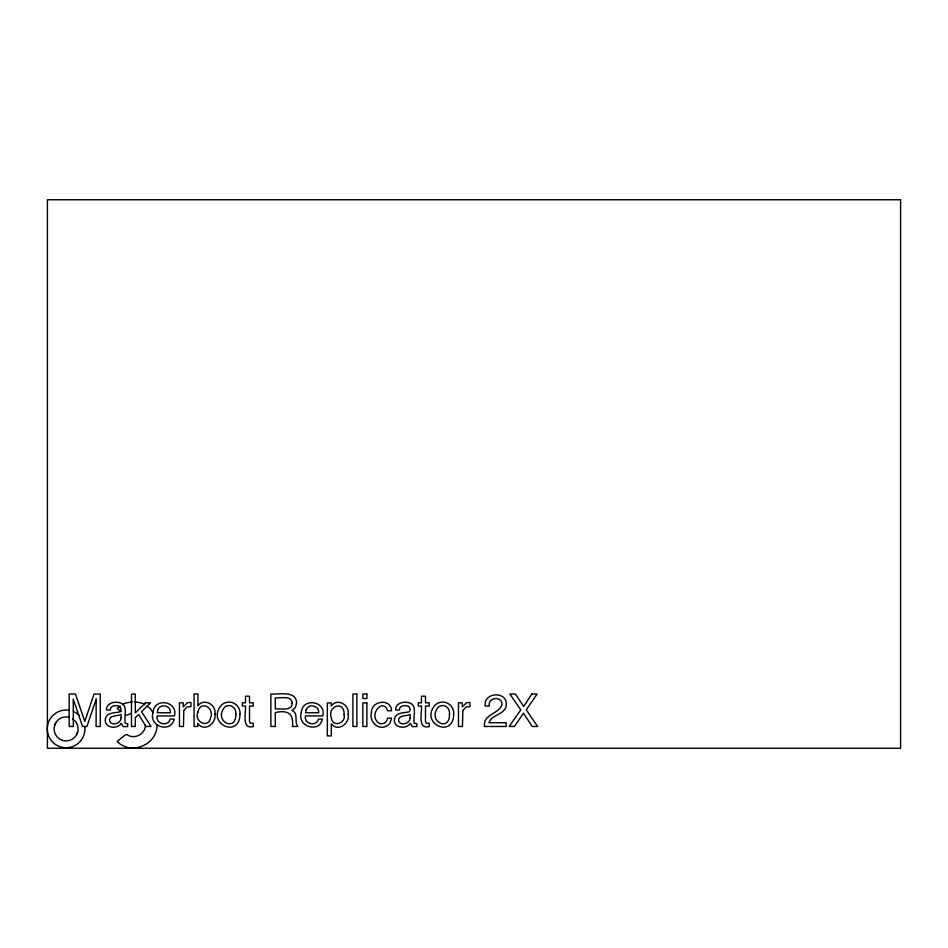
<?xml version="1.0" encoding="UTF-8"?>
<svg xmlns="http://www.w3.org/2000/svg" width="948" height="948" viewBox="0 0 948 948"><rect width="100%" height="100%" fill="white"/><g stroke="black" fill="none" stroke-linecap="round" stroke-linejoin="round"><path stroke-width="1.42" d="M145.4 724.876C145.755 733.906 134.403 739.973 127.091 734.653L125.314 734.866L117.114 741.395C130.919 755.781 157.404 744.808 157.001 724.876M54.498 725.801L55.707 722.897M76.48 734.901L77.677 732.01M120.36 706.177L117.114 708.357L121.214 711.616M122.529 704.731L124.686 703.286L132.353 701.769M131.334 713.334L127.091 715.1L125.314 714.887M134.912 701.769L142.567 703.286L144.736 704.731M146.904 706.177L150.151 708.357L153.043 712.683M84.787 726.452A18.853 18.853 0 0 1 66.905 747.735A18.853 18.853 0 0 1 47.258 728.064A18.853 18.853 0 0 1 68.564 710.206M73.316 711.486A18.853 18.853 0 0 1 79.431 715.574M72.652 718.857A11.992 11.992 0 0 1 72.605 738.978A11.992 11.992 0 0 1 54.237 730.766A11.992 11.992 0 0 1 69.192 717.316M96.175 699.114L96.08 726.476L100.263 726.476L100.263 694.043L94.03 694.043L84.775 721.464L75.461 694.043L69.168 694.043L69.168 726.476L73.363 726.476L73.245 699.114L82.571 726.476L86.92 726.476L96.175 699.114M344.1 714.508C346.482 723.277 332.535 727.922 331.362 718.015C326.894 705.798 344.705 700.145 344.1 714.508M197.859 712.256C193.748 721.428 208.287 728.988 210.444 718.181C215.22 707.635 200.194 699.719 197.859 712.256M214.912 714.2C216.772 723.597 203.939 732.472 197.753 723.454L197.753 726.476L194.091 726.476L194.091 693.924L197.954 693.924L197.954 705.703C203.986 697.669 216.784 704.814 214.912 714.2M239.974 714.152C239.808 738.895 206.285 723.893 220.967 705.679A9.764 9.764 0 0 1 226.667 702.361C233.789 700.584 240.768 706.912 239.974 714.152M371.474 712.363C368.902 721.238 378.086 730.92 386.796 725.943A8.117 8.117 0 0 0 390.375 722.175L391.524 718.11L387.661 718.11C387.199 721.665 383.893 724.556 380.243 723.608A4.87 4.87 0 0 1 377.02 721.333C369.684 713.299 383.253 697.811 387.661 710.775L391.524 710.775C391.37 698.119 371.083 700.477 371.474 712.363M453.654 714.152C453.476 738.895 419.952 723.893 434.634 705.679A9.764 9.764 0 0 1 440.346 702.361C447.456 700.584 454.448 706.912 453.654 714.152M153.055 712.386C148.279 726.346 171.031 733.823 174.124 719.058L170.213 719.058C168.294 726.926 155.508 724.308 157.119 715.918L174.456 715.918C178.248 700.892 153.991 697.301 153.055 712.386M301.357 712.386C296.582 726.346 319.346 733.823 322.427 719.058L318.528 719.058C316.596 726.926 303.81 724.308 305.434 715.918L322.758 715.918C326.562 700.892 302.293 697.301 301.357 712.386M348.153 714.128C350.239 723.454 337.867 732.425 331.314 723.822L331.314 735.909L327.333 735.909L327.333 702.942L331.196 702.942L331.196 706.07C336.955 697.61 349.907 704.767 348.153 714.128M292.138 703.203C292.221 711.604 280.181 708.31 275.287 708.903L275.287 697.811C280.17 698.569 291.925 694.825 292.138 703.203M105.441 718.714C103.593 727.827 116.96 730.019 121.285 723.348L123.169 726.618L127.684 726.583L127.684 723.656L125.314 723.407C123.43 717.079 129.189 704.601 119.472 702.646C114.187 701.2 106.081 703.309 106.532 710.052L110.241 710.052C110.335 705.276 116.438 704.767 119.744 706.521L121.19 709.471L120.242 711.77C115.312 713.086 106.769 712.102 105.441 718.714M394.534 718.714C392.685 727.827 406.04 730.019 410.366 723.348L412.262 726.618L416.764 726.583L416.764 723.656L414.394 723.407C412.51 717.079 418.269 704.601 408.564 702.646C403.267 701.2 395.174 703.309 395.612 710.052L399.321 710.052C399.428 705.276 405.519 704.767 408.837 706.521L410.283 709.471L409.323 711.77C404.393 713.086 395.861 712.102 394.534 718.714M506.362 704.222C506.315 714.543 491.846 714.128 488.931 722.72L506.208 722.72L506.208 726.476L484.499 726.476C482.828 713.88 499.478 714.128 501.966 704.4C502.12 695.417 487.473 697.384 489.31 706.07L485.269 706.07C483.053 692.301 506.599 690.677 506.362 704.222M235.827 714.271C236.194 732.176 214.497 721.677 223.681 708.393A5.404 5.404 0 0 1 227.283 705.786C232.45 704.305 236.49 709.365 235.827 714.271M449.494 714.271C449.862 732.176 428.176 721.677 437.348 708.393A5.404 5.404 0 0 1 440.95 705.786C446.129 704.305 450.158 709.365 449.494 714.271M296.594 702.788L295.397 707.552L292.02 710.538C298.182 712.778 294.745 720.444 296.973 725.03L297.838 726.476L292.446 726.476C293.88 713.797 288.085 709.708 275.287 712.564L275.287 726.476L270.891 726.476L270.891 694.043C278.558 694.777 296.132 690.108 296.594 702.788M121.083 717.648C121.403 723.051 112.824 726.263 109.778 721.724C107.965 714.697 117.268 716.546 121.083 714.448L121.083 717.648M410.164 717.648C410.484 723.051 401.905 726.263 398.871 721.724C397.046 714.697 406.348 716.546 410.164 714.448L410.164 717.648M183.829 710.502L183.426 726.476L179.445 726.476L179.445 702.824L183.225 702.824L183.225 706.912L187.443 702.729L190.951 702.409L190.951 706.604L186.993 706.971L183.829 710.502M462.861 710.502L462.458 726.476L458.488 726.476L458.488 702.824L462.257 702.824L462.257 706.912L466.487 702.729L469.995 702.409L469.995 706.604L466.025 706.971L462.861 710.502M157.783 709.981L157.226 712.766L170.367 712.766C171.15 705.419 160.058 703.072 157.783 709.981M306.086 709.981L305.54 712.766L318.682 712.766C319.452 705.419 308.373 703.072 306.086 709.981M531.887 694.043L523.675 706.45L515.392 694.043L509.894 694.043L520.784 709.851L509.159 726.476L514.468 726.476L523.45 713.145L532.195 726.476L537.646 726.476L526.235 709.851L537.125 694.043L531.887 694.043M145.506 702.824L135.303 712.872L135.303 694.043L131.488 694.043L131.488 726.476L135.303 726.476L135.303 717.6L138.633 714.555L146.016 726.476L151.088 726.476L141.525 711.687L150.59 702.824L145.506 702.824M253.294 726.476C241.23 729.972 246.101 712.09 245.496 706.07L242.297 706.07L242.297 702.824L245.496 702.824L245.496 696.223L249.514 696.223L249.514 702.824L253.294 702.824L253.294 706.07L249.514 706.07L249.514 721.511L250.355 723.17L253.294 723.348L253.294 726.476M429.243 726.476C417.179 729.972 422.05 712.09 421.457 706.07L418.246 706.07L418.246 702.824L421.457 702.824L421.457 696.223L425.474 696.223L425.474 702.824L429.243 702.824L429.243 706.07L425.474 706.07L425.474 721.511L426.304 723.17L429.243 723.348L429.243 726.476M900.6 199.755L47.4 199.755L47.4 748.245L900.6 748.245L900.6 199.755M356.886 694.043L352.905 694.043L352.905 726.476L356.886 726.476L356.886 694.043M366.888 694.043L362.847 694.043L362.847 698.546L366.888 698.546L366.888 694.043M366.888 702.942L362.847 702.942L362.847 726.476L366.888 726.476L366.888 702.942"/></g></svg>
